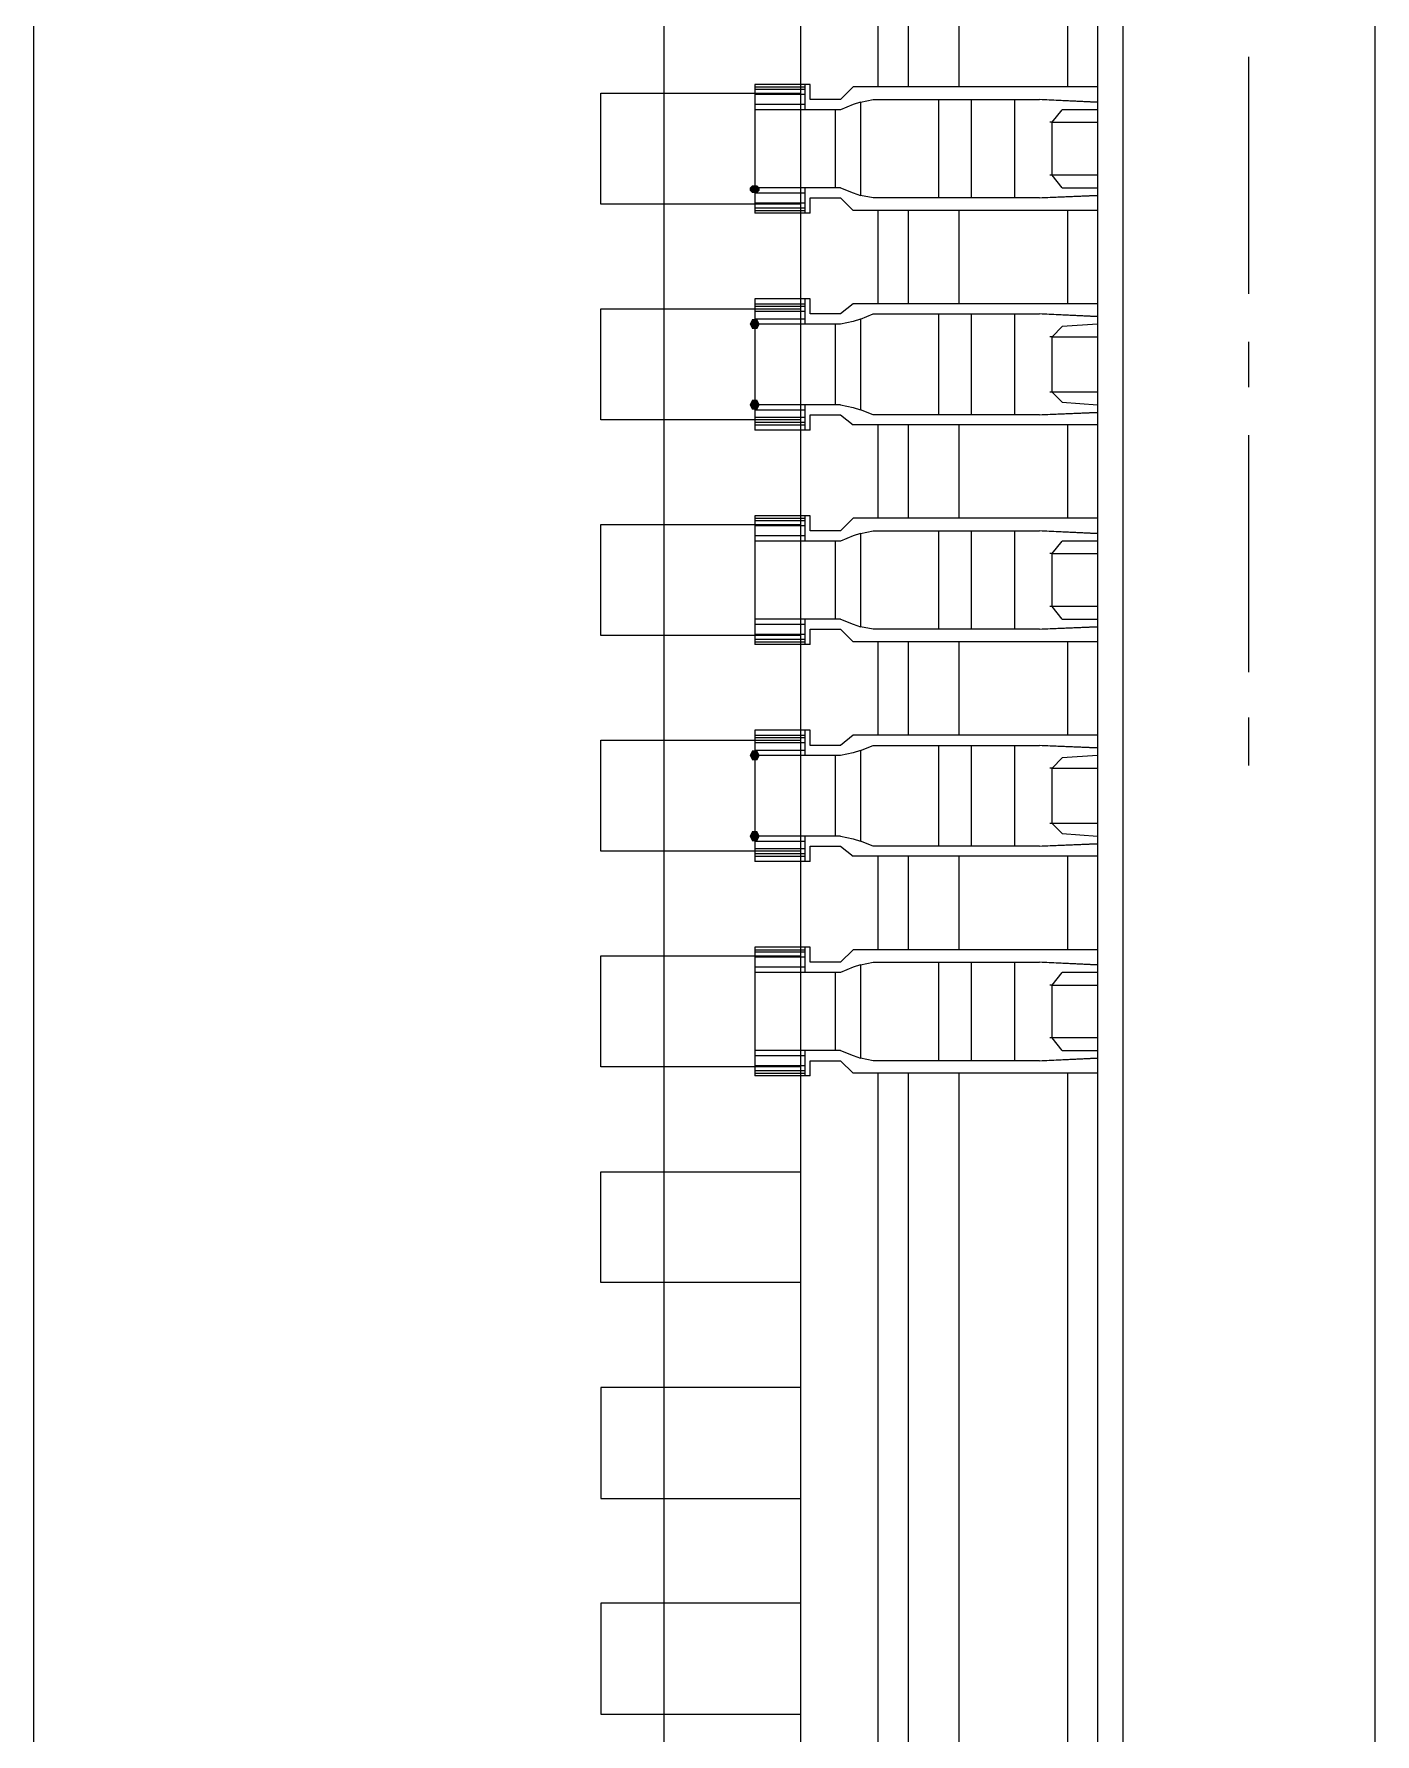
# Model space of a CAD drawing. Header units: millimetres. Extents: x -697 to -103, y -638 to -114.
# Drawn here: x -216.2 to -205.32, y -414.66 to -400.87 of the extents above; entities that cross this region are included whole.
import ezdxf

# ---------------------------------------------------------------- set-up
doc = ezdxf.new("R2010")
doc.units = ezdxf.units.MM
doc.layers.add('NW0322', color=7, linetype='Continuous')

# ---------------------------------------------------------------- blocks, each defined once
blk = doc.blocks.new('NW0322-A')
at = {"layer": 'NW0322'}
h = blk.add_hatch(color=256, dxfattribs=at)
h.dxf.hatch_style = 2
h.paths.add_polyline_path([(1767.3527, 2188.3446), (1767.3486, 2188.3487), (1767.3404, 2188.3487), (1767.3363, 2188.3446), (1767.3363, 2188.3405), (1767.3404, 2188.3364), (1767.3486, 2188.3364), (1767.3527, 2188.3405)])
h = blk.add_hatch(color=256, dxfattribs=at)
h.dxf.hatch_style = 2
h.paths.add_polyline_path([(1767.3527, 2188.1236), (1767.3486, 2188.1318), (1767.3404, 2188.1318), (1767.3363, 2188.1236), (1767.3404, 2188.1154), (1767.3486, 2188.1154)])
h = blk.add_hatch(color=256, dxfattribs=at)
h.dxf.hatch_style = 2
h.paths.add_polyline_path([(1767.3527, 2187.9926), (1767.3486, 2188.0008), (1767.3404, 2188.0008), (1767.3363, 2187.9926), (1767.3404, 2187.9845), (1767.3486, 2187.9845)])
h = blk.add_hatch(color=256, dxfattribs=at)
h.dxf.hatch_style = 2
h.paths.add_polyline_path([(1767.3527, 2187.4238), (1767.3486, 2187.4319), (1767.3404, 2187.4319), (1767.3363, 2187.4238), (1767.3404, 2187.4156), (1767.3486, 2187.4156)])
h = blk.add_hatch(color=256, dxfattribs=at)
h.dxf.hatch_style = 2
h.paths.add_polyline_path([(1767.3527, 2187.2928), (1767.3486, 2187.301), (1767.3404, 2187.301), (1767.3363, 2187.2928), (1767.3404, 2187.2846), (1767.3486, 2187.2846)])
at = {"layer": 'NW0322', "color": 7}
blk.add_line((1766.1746, 2178.7584), (1766.1746, 2190.3584), dxfattribs=at)
at = {"layer": 'NW0322', "color": 2}
for p, q in [((1767.4196, 2180.2134), (1767.4196, 2188.9034)), ((1767.0946, 2188.4984), (1767.4196, 2188.4984)), ((1767.0946, 2188.3184), (1767.0946, 2188.4984)), ((1767.4196, 2188.3184), (1767.0946, 2188.3184)), ((1767.0946, 2188.1484), (1767.4196, 2188.1484)), ((1767.0946, 2187.9684), (1767.0946, 2188.1484)), ((1767.4196, 2187.9684), (1767.0946, 2187.9684)), ((1767.0946, 2187.7984), (1767.4196, 2187.7984)), ((1767.0946, 2187.6184), (1767.0946, 2187.7984)), ((1767.4196, 2187.6184), (1767.0946, 2187.6184)), ((1767.0946, 2187.4484), (1767.4196, 2187.4484)), ((1767.0946, 2187.2684), (1767.0946, 2187.4484)), ((1767.4196, 2187.2684), (1767.0946, 2187.2684)), ((1767.0946, 2187.0984), (1767.4196, 2187.0984)), ((1767.0946, 2186.9184), (1767.0946, 2187.0984)), ((1767.4196, 2186.9184), (1767.0946, 2186.9184)), ((1767.0946, 2186.7484), (1767.4196, 2186.7484)), ((1767.0946, 2186.5684), (1767.0946, 2186.7484)), ((1767.4196, 2186.5684), (1767.0946, 2186.5684)), ((1767.4196, 2186.3984), (1767.0946, 2186.3984)), ((1767.0946, 2186.3984), (1767.0946, 2186.2184)), ((1767.0946, 2186.2184), (1767.4196, 2186.2184)), ((1767.4196, 2186.0484), (1767.0946, 2186.0484)), ((1767.0946, 2186.0484), (1767.0946, 2185.8684)), ((1767.0946, 2185.8684), (1767.4196, 2185.8684))]:
    blk.add_line(p, q, dxfattribs=at)
at = {"layer": 'NW0322'}
for points in [[(1767.3445, 2188.4756), (1767.3445, 2188.4715)], [(1767.4264, 2188.4715), (1767.4264, 2188.4756)], [(1767.9011, 2188.4838), (1767.807, 2188.4878)], [(1767.8111, 2188.4878), (1767.9011, 2188.4838)], [(1767.9011, 2188.4715), (1767.8438, 2188.4715)], [(1767.8275, 2188.451), (1767.9011, 2188.451)], [(1767.9011, 2188.3651), (1767.8275, 2188.3651)], [(1767.4264, 2188.3405), (1767.4264, 2188.3446)], [(1767.807, 2188.3282), (1767.9011, 2188.3323)], [(1767.9011, 2188.3323), (1767.8111, 2188.3282)], [(1767.8438, 2188.3446), (1767.9011, 2188.3446)], [(1767.9011, 2188.1359), (1767.807, 2188.14)], [(1767.8111, 2188.14), (1767.9011, 2188.1359)], [(1767.8275, 2188.1031), (1767.9011, 2188.1031)], [(1767.9011, 2188.1236), (1767.8438, 2188.1195)], [(1767.9011, 2188.0131), (1767.8275, 2188.0131)], [(1767.8438, 2187.9967), (1767.9011, 2187.9926)], [(1767.807, 2187.9763), (1767.9011, 2187.9804)], [(1767.9011, 2187.9804), (1767.8111, 2187.9763)], [(1767.3445, 2187.7757), (1767.3445, 2187.7716)], [(1767.4264, 2187.7716), (1767.4264, 2187.7757)], [(1767.9011, 2187.7839), (1767.807, 2187.788)], [(1767.8111, 2187.788), (1767.9011, 2187.7839)], [(1767.9011, 2187.7716), (1767.8438, 2187.7716)], [(1767.8275, 2187.7512), (1767.9011, 2187.7512)], [(1767.9011, 2187.6652), (1767.8275, 2187.6652)], [(1767.3445, 2187.6448), (1767.3445, 2187.6407)], [(1767.4264, 2187.6407), (1767.4264, 2187.6448)], [(1767.8438, 2187.6448), (1767.9011, 2187.6448)], [(1767.807, 2187.6284), (1767.9011, 2187.6325)], [(1767.9011, 2187.6325), (1767.8111, 2187.6284)], [(1767.9011, 2187.436), (1767.807, 2187.4401)], [(1767.8111, 2187.4401), (1767.9011, 2187.436)], [(1767.9011, 2187.4238), (1767.8438, 2187.4197)], [(1767.8275, 2187.4033), (1767.9011, 2187.4033)], [(1767.9011, 2187.3133), (1767.8275, 2187.3133)], [(1767.807, 2187.2764), (1767.9011, 2187.2805)], [(1767.9011, 2187.2805), (1767.8111, 2187.2764)], [(1767.8438, 2187.2969), (1767.9011, 2187.2928)], [(1767.9011, 2187.0841), (1767.807, 2187.0882)], [(1767.8111, 2187.0882), (1767.9011, 2187.0841)], [(1767.3445, 2187.0759), (1767.3445, 2187.0718)], [(1767.4264, 2187.0718), (1767.4264, 2187.0759)], [(1767.9011, 2187.0718), (1767.8438, 2187.0718)], [(1767.8275, 2187.0513), (1767.9011, 2187.0513)], [(1767.3445, 2186.9449), (1767.3445, 2186.9408)], [(1767.4264, 2186.9408), (1767.4264, 2186.9449)], [(1767.9011, 2186.9654), (1767.8275, 2186.9654)], [(1767.8438, 2186.9449), (1767.9011, 2186.9449)], [(1767.807, 2186.9285), (1767.9011, 2186.9326)], [(1767.9011, 2186.9326), (1767.8111, 2186.9285)]]:
    blk.add_lwpolyline(points, dxfattribs=at)
for points in [[(1767.1972, 2189.9776), (1767.1972, 2189.9776), (1767.1972, 2179.1372), (1767.1972, 2179.1372)], [(1767.9011, 2188.938), (1767.9011, 2188.938), (1767.9011, 2180.1767), (1767.9011, 2180.1767)], [(1767.9421, 2188.938), (1767.9421, 2188.938), (1767.9421, 2180.1767), (1767.9421, 2180.1767)], [(1768.3513, 2188.938), (1768.3513, 2188.938), (1768.3513, 2180.1767), (1768.3513, 2180.1767)], [(1767.5451, 2188.5083), (1767.5451, 2188.5083), (1767.5451, 2188.6597), (1767.5451, 2188.6597)], [(1767.5942, 2188.5083), (1767.5942, 2188.5083), (1767.5942, 2188.6597), (1767.5942, 2188.6597)], [(1767.676, 2188.6597), (1767.676, 2188.6597), (1767.676, 2188.5083), (1767.676, 2188.5083)], [(1767.852, 2188.6597), (1767.852, 2188.6597), (1767.852, 2188.5083), (1767.852, 2188.5083)], [(1768.1467, 2188.1727), (1768.1467, 2188.1727), (1768.1467, 2188.5574), (1768.1467, 2188.5574)], [(1767.3445, 2188.5124), (1767.3445, 2188.5124), (1767.3445, 2188.3037), (1767.3445, 2188.3037)], [(1767.4346, 2188.5124), (1767.4346, 2188.5124), (1767.3445, 2188.5124), (1767.3445, 2188.5124)], [(1767.3445, 2188.5083), (1767.3445, 2188.5083), (1767.4264, 2188.5083), (1767.4264, 2188.5083)], [(1767.4264, 2188.5042), (1767.4264, 2188.5042), (1767.3445, 2188.5042), (1767.3445, 2188.5042)], [(1767.4264, 2188.496), (1767.4264, 2188.496), (1767.3445, 2188.496), (1767.3445, 2188.496)], [(1767.4264, 2188.4756), (1767.4264, 2188.4756), (1767.4264, 2188.5124), (1767.4264, 2188.5124)], [(1767.4346, 2188.4878), (1767.4346, 2188.4878), (1767.4346, 2188.5124), (1767.4346, 2188.5124)], [(1767.5041, 2188.5083), (1767.5041, 2188.5083), (1767.4837, 2188.4878), (1767.4837, 2188.4878)], [(1767.9011, 2188.5083), (1767.9011, 2188.5083), (1767.5041, 2188.5083), (1767.5041, 2188.5083)], [(1767.4264, 2188.4797), (1767.4264, 2188.4797), (1767.3445, 2188.4797), (1767.3445, 2188.4797)], [(1767.4837, 2188.4715), (1767.4837, 2188.4715), (1767.3445, 2188.4715), (1767.3445, 2188.4715)], [(1767.4837, 2188.4878), (1767.4837, 2188.4878), (1767.4346, 2188.4878), (1767.4346, 2188.4878)], [(1767.4755, 2188.3446), (1767.4755, 2188.3446), (1767.4755, 2188.4715), (1767.4755, 2188.4715)], [(1767.5041, 2188.4797), (1767.5041, 2188.4797), (1767.4837, 2188.4715), (1767.4837, 2188.4715)], [(1767.5164, 2188.4838), (1767.5164, 2188.4838), (1767.5041, 2188.4797), (1767.5041, 2188.4797)], [(1767.5164, 2188.4838), (1767.5164, 2188.4838), (1767.5369, 2188.4878), (1767.5369, 2188.4878)], [(1767.5164, 2188.4838), (1767.5164, 2188.4838), (1767.5164, 2188.3323), (1767.5164, 2188.3323)], [(1767.5369, 2188.4878), (1767.5369, 2188.4878), (1767.807, 2188.4878), (1767.807, 2188.4878)], [(1767.6433, 2188.3282), (1767.6433, 2188.3282), (1767.6433, 2188.4878), (1767.6433, 2188.4878)], [(1767.6965, 2188.3282), (1767.6965, 2188.3282), (1767.6965, 2188.4878), (1767.6965, 2188.4878)], [(1767.7661, 2188.4878), (1767.7661, 2188.4878), (1767.7661, 2188.3282), (1767.7661, 2188.3282)], [(1767.8275, 2188.451), (1767.8275, 2188.451), (1767.8438, 2188.4715), (1767.8438, 2188.4715)], [(1767.8275, 2188.451), (1767.8275, 2188.451), (1767.8234, 2188.451), (1767.8234, 2188.451)], [(1767.8275, 2188.3651), (1767.8275, 2188.3651), (1767.8275, 2188.451), (1767.8275, 2188.451)], [(1767.8275, 2188.3651), (1767.8275, 2188.3651), (1767.8234, 2188.3651), (1767.8234, 2188.3651)], [(1767.8275, 2188.3651), (1767.8275, 2188.3651), (1767.8234, 2188.3651), (1767.8234, 2188.3651)], [(1767.8438, 2188.3446), (1767.8438, 2188.3446), (1767.8275, 2188.3651), (1767.8275, 2188.3651)], [(1767.4837, 2188.3446), (1767.4837, 2188.3446), (1767.3445, 2188.3446), (1767.3445, 2188.3446)], [(1767.3445, 2188.3364), (1767.3445, 2188.3364), (1767.4264, 2188.3364), (1767.4264, 2188.3364)], [(1767.4264, 2188.3037), (1767.4264, 2188.3037), (1767.4264, 2188.3405), (1767.4264, 2188.3405)], [(1767.4346, 2188.3037), (1767.4346, 2188.3037), (1767.4346, 2188.3282), (1767.4346, 2188.3282)], [(1767.4346, 2188.3282), (1767.4346, 2188.3282), (1767.4837, 2188.3282), (1767.4837, 2188.3282)], [(1767.4837, 2188.3446), (1767.4837, 2188.3446), (1767.5041, 2188.3364), (1767.5041, 2188.3364)], [(1767.4837, 2188.3282), (1767.4837, 2188.3282), (1767.5041, 2188.3078), (1767.5041, 2188.3078)], [(1767.5041, 2188.3364), (1767.5041, 2188.3364), (1767.5164, 2188.3323), (1767.5164, 2188.3323)], [(1767.5369, 2188.3282), (1767.5369, 2188.3282), (1767.5164, 2188.3323), (1767.5164, 2188.3323)], [(1767.807, 2188.3282), (1767.807, 2188.3282), (1767.5369, 2188.3282), (1767.5369, 2188.3282)], [(1767.4264, 2188.32), (1767.4264, 2188.32), (1767.3445, 2188.32), (1767.3445, 2188.32)], [(1767.4264, 2188.3119), (1767.4264, 2188.3119), (1767.3445, 2188.3119), (1767.3445, 2188.3119)], [(1767.3445, 2188.3078), (1767.3445, 2188.3078), (1767.4264, 2188.3078), (1767.4264, 2188.3078)], [(1767.4346, 2188.3037), (1767.4346, 2188.3037), (1767.3445, 2188.3037), (1767.3445, 2188.3037)], [(1767.9011, 2188.3078), (1767.9011, 2188.3078), (1767.5041, 2188.3078), (1767.5041, 2188.3078)], [(1767.5451, 2188.1563), (1767.5451, 2188.1563), (1767.5451, 2188.3078), (1767.5451, 2188.3078)], [(1767.5942, 2188.1563), (1767.5942, 2188.1563), (1767.5942, 2188.3078), (1767.5942, 2188.3078)], [(1767.676, 2188.3078), (1767.676, 2188.3078), (1767.676, 2188.1563), (1767.676, 2188.1563)], [(1767.852, 2188.3078), (1767.852, 2188.3078), (1767.852, 2188.1563), (1767.852, 2188.1563)], [(1767.3445, 2188.1645), (1767.3445, 2188.1645), (1767.3445, 2187.9517), (1767.3445, 2187.9517)], [(1767.4346, 2188.1645), (1767.4346, 2188.1645), (1767.3445, 2188.1645), (1767.3445, 2188.1645)], [(1767.4264, 2188.1236), (1767.4264, 2188.1236), (1767.4264, 2188.1645), (1767.4264, 2188.1645)], [(1767.4346, 2188.14), (1767.4346, 2188.14), (1767.4346, 2188.1645), (1767.4346, 2188.1645)], [(1767.3445, 2188.1563), (1767.3445, 2188.1563), (1767.4264, 2188.1563), (1767.4264, 2188.1563)], [(1767.4264, 2188.1522), (1767.4264, 2188.1522), (1767.3445, 2188.1522), (1767.3445, 2188.1522)], [(1767.4264, 2188.1441), (1767.4264, 2188.1441), (1767.3445, 2188.1441), (1767.3445, 2188.1441)], [(1767.4264, 2188.1318), (1767.4264, 2188.1318), (1767.3445, 2188.1318), (1767.3445, 2188.1318)], [(1767.4837, 2188.14), (1767.4837, 2188.14), (1767.4346, 2188.14), (1767.4346, 2188.14)], [(1767.5041, 2188.1563), (1767.5041, 2188.1563), (1767.4837, 2188.14), (1767.4837, 2188.14)], [(1767.9011, 2188.1563), (1767.9011, 2188.1563), (1767.5041, 2188.1563), (1767.5041, 2188.1563)], [(1767.5164, 2188.1318), (1767.5164, 2188.1318), (1767.5041, 2188.1277), (1767.5041, 2188.1277)], [(1767.5164, 2188.1318), (1767.5164, 2188.1318), (1767.5369, 2188.14), (1767.5369, 2188.14)], [(1767.5164, 2188.1318), (1767.5164, 2188.1318), (1767.5164, 2187.9845), (1767.5164, 2187.9845)], [(1767.5369, 2188.14), (1767.5369, 2188.14), (1767.807, 2188.14), (1767.807, 2188.14)], [(1767.6433, 2187.9763), (1767.6433, 2187.9763), (1767.6433, 2188.14), (1767.6433, 2188.14)], [(1767.6965, 2187.9763), (1767.6965, 2187.9763), (1767.6965, 2188.14), (1767.6965, 2188.14)], [(1767.7661, 2188.14), (1767.7661, 2188.14), (1767.7661, 2187.9763), (1767.7661, 2187.9763)], [(1767.4837, 2188.1236), (1767.4837, 2188.1236), (1767.3445, 2188.1236), (1767.3445, 2188.1236)], [(1767.4755, 2187.9926), (1767.4755, 2187.9926), (1767.4755, 2188.1236), (1767.4755, 2188.1236)], [(1767.5041, 2188.1277), (1767.5041, 2188.1277), (1767.4837, 2188.1236), (1767.4837, 2188.1236)], [(1767.8275, 2188.1031), (1767.8275, 2188.1031), (1767.8234, 2188.1031), (1767.8234, 2188.1031)], [(1767.8275, 2188.1031), (1767.8275, 2188.1031), (1767.8438, 2188.1195), (1767.8438, 2188.1195)], [(1767.8275, 2188.0131), (1767.8275, 2188.0131), (1767.8275, 2188.1031), (1767.8275, 2188.1031)], [(1768.1467, 2188.0213), (1768.1467, 2188.0213), (1768.1467, 2188.095), (1768.1467, 2188.095)], [(1767.4837, 2187.9926), (1767.4837, 2187.9926), (1767.3445, 2187.9926), (1767.3445, 2187.9926)], [(1767.4264, 2187.9517), (1767.4264, 2187.9517), (1767.4264, 2187.9926), (1767.4264, 2187.9926)], [(1767.4837, 2187.9926), (1767.4837, 2187.9926), (1767.5041, 2187.9885), (1767.5041, 2187.9885)], [(1767.8275, 2188.0131), (1767.8275, 2188.0131), (1767.8234, 2188.0131), (1767.8234, 2188.0131)], [(1767.8275, 2188.0131), (1767.8275, 2188.0131), (1767.8234, 2188.0131), (1767.8234, 2188.0131)], [(1767.8438, 2187.9967), (1767.8438, 2187.9967), (1767.8275, 2188.0131), (1767.8275, 2188.0131)], [(1767.3445, 2187.9845), (1767.3445, 2187.9845), (1767.4264, 2187.9845), (1767.4264, 2187.9845)], [(1767.4264, 2187.9722), (1767.4264, 2187.9722), (1767.3445, 2187.9722), (1767.3445, 2187.9722)], [(1767.4346, 2187.9517), (1767.4346, 2187.9517), (1767.4346, 2187.9763), (1767.4346, 2187.9763)], [(1767.4346, 2187.9763), (1767.4346, 2187.9763), (1767.4837, 2187.9763), (1767.4837, 2187.9763)], [(1767.4837, 2187.9763), (1767.4837, 2187.9763), (1767.5041, 2187.9599), (1767.5041, 2187.9599)], [(1767.5041, 2187.9885), (1767.5041, 2187.9885), (1767.5164, 2187.9845), (1767.5164, 2187.9845)], [(1767.5369, 2187.9763), (1767.5369, 2187.9763), (1767.5164, 2187.9845), (1767.5164, 2187.9845)], [(1767.807, 2187.9763), (1767.807, 2187.9763), (1767.5369, 2187.9763), (1767.5369, 2187.9763)], [(1767.4264, 2187.964), (1767.4264, 2187.964), (1767.3445, 2187.964), (1767.3445, 2187.964)], [(1767.3445, 2187.9599), (1767.3445, 2187.9599), (1767.4264, 2187.9599), (1767.4264, 2187.9599)], [(1767.4346, 2187.9517), (1767.4346, 2187.9517), (1767.3445, 2187.9517), (1767.3445, 2187.9517)], [(1767.9011, 2187.9599), (1767.9011, 2187.9599), (1767.5041, 2187.9599), (1767.5041, 2187.9599)], [(1767.5451, 2187.8085), (1767.5451, 2187.8085), (1767.5451, 2187.9599), (1767.5451, 2187.9599)], [(1767.5942, 2187.8085), (1767.5942, 2187.8085), (1767.5942, 2187.9599), (1767.5942, 2187.9599)], [(1767.676, 2187.9599), (1767.676, 2187.9599), (1767.676, 2187.8085), (1767.676, 2187.8085)], [(1767.852, 2187.9599), (1767.852, 2187.9599), (1767.852, 2187.8085), (1767.852, 2187.8085)], [(1768.1467, 2187.5588), (1768.1467, 2187.5588), (1768.1467, 2187.9435), (1768.1467, 2187.9435)], [(1767.3445, 2187.8126), (1767.3445, 2187.8126), (1767.3445, 2187.6038), (1767.3445, 2187.6038)], [(1767.4346, 2187.8126), (1767.4346, 2187.8126), (1767.3445, 2187.8126), (1767.3445, 2187.8126)], [(1767.3445, 2187.8085), (1767.3445, 2187.8085), (1767.4264, 2187.8085), (1767.4264, 2187.8085)], [(1767.4264, 2187.8044), (1767.4264, 2187.8044), (1767.3445, 2187.8044), (1767.3445, 2187.8044)], [(1767.4264, 2187.7757), (1767.4264, 2187.7757), (1767.4264, 2187.8126), (1767.4264, 2187.8126)], [(1767.4346, 2187.788), (1767.4346, 2187.788), (1767.4346, 2187.8126), (1767.4346, 2187.8126)], [(1767.5041, 2187.8085), (1767.5041, 2187.8085), (1767.4837, 2187.788), (1767.4837, 2187.788)], [(1767.9011, 2187.8085), (1767.9011, 2187.8085), (1767.5041, 2187.8085), (1767.5041, 2187.8085)], [(1767.4264, 2187.7962), (1767.4264, 2187.7962), (1767.3445, 2187.7962), (1767.3445, 2187.7962)], [(1767.4264, 2187.7798), (1767.4264, 2187.7798), (1767.3445, 2187.7798), (1767.3445, 2187.7798)], [(1767.4837, 2187.7716), (1767.4837, 2187.7716), (1767.3445, 2187.7716), (1767.3445, 2187.7716)], [(1767.4837, 2187.788), (1767.4837, 2187.788), (1767.4346, 2187.788), (1767.4346, 2187.788)], [(1767.4755, 2187.6448), (1767.4755, 2187.6448), (1767.4755, 2187.7716), (1767.4755, 2187.7716)], [(1767.5041, 2187.7798), (1767.5041, 2187.7798), (1767.4837, 2187.7716), (1767.4837, 2187.7716)], [(1767.5164, 2187.7839), (1767.5164, 2187.7839), (1767.5041, 2187.7798), (1767.5041, 2187.7798)], [(1767.5164, 2187.7839), (1767.5164, 2187.7839), (1767.5369, 2187.788), (1767.5369, 2187.788)], [(1767.5164, 2187.7839), (1767.5164, 2187.7839), (1767.5164, 2187.6325), (1767.5164, 2187.6325)], [(1767.5369, 2187.788), (1767.5369, 2187.788), (1767.807, 2187.788), (1767.807, 2187.788)], [(1767.6433, 2187.6284), (1767.6433, 2187.6284), (1767.6433, 2187.788), (1767.6433, 2187.788)], [(1767.6965, 2187.6284), (1767.6965, 2187.6284), (1767.6965, 2187.788), (1767.6965, 2187.788)], [(1767.7661, 2187.788), (1767.7661, 2187.788), (1767.7661, 2187.6284), (1767.7661, 2187.6284)], [(1767.8275, 2187.7512), (1767.8275, 2187.7512), (1767.8438, 2187.7716), (1767.8438, 2187.7716)], [(1767.8275, 2187.7512), (1767.8275, 2187.7512), (1767.8234, 2187.7512), (1767.8234, 2187.7512)], [(1767.8275, 2187.6652), (1767.8275, 2187.6652), (1767.8275, 2187.7512), (1767.8275, 2187.7512)], [(1767.8275, 2187.6652), (1767.8275, 2187.6652), (1767.8234, 2187.6652), (1767.8234, 2187.6652)], [(1767.8275, 2187.6652), (1767.8275, 2187.6652), (1767.8234, 2187.6652), (1767.8234, 2187.6652)], [(1767.8438, 2187.6448), (1767.8438, 2187.6448), (1767.8275, 2187.6652), (1767.8275, 2187.6652)], [(1767.4837, 2187.6448), (1767.4837, 2187.6448), (1767.3445, 2187.6448), (1767.3445, 2187.6448)], [(1767.3445, 2187.6366), (1767.3445, 2187.6366), (1767.4264, 2187.6366), (1767.4264, 2187.6366)], [(1767.4264, 2187.6038), (1767.4264, 2187.6038), (1767.4264, 2187.6407), (1767.4264, 2187.6407)], [(1767.4837, 2187.6448), (1767.4837, 2187.6448), (1767.5041, 2187.6366), (1767.5041, 2187.6366)], [(1767.5041, 2187.6366), (1767.5041, 2187.6366), (1767.5164, 2187.6325), (1767.5164, 2187.6325)], [(1767.4264, 2187.6202), (1767.4264, 2187.6202), (1767.3445, 2187.6202), (1767.3445, 2187.6202)], [(1767.4264, 2187.612), (1767.4264, 2187.612), (1767.3445, 2187.612), (1767.3445, 2187.612)], [(1767.3445, 2187.6079), (1767.3445, 2187.6079), (1767.4264, 2187.6079), (1767.4264, 2187.6079)], [(1767.4346, 2187.6038), (1767.4346, 2187.6038), (1767.4346, 2187.6284), (1767.4346, 2187.6284)], [(1767.4346, 2187.6284), (1767.4346, 2187.6284), (1767.4837, 2187.6284), (1767.4837, 2187.6284)], [(1767.4837, 2187.6284), (1767.4837, 2187.6284), (1767.5041, 2187.6079), (1767.5041, 2187.6079)], [(1767.9011, 2187.6079), (1767.9011, 2187.6079), (1767.5041, 2187.6079), (1767.5041, 2187.6079)], [(1767.5369, 2187.6284), (1767.5369, 2187.6284), (1767.5164, 2187.6325), (1767.5164, 2187.6325)], [(1767.807, 2187.6284), (1767.807, 2187.6284), (1767.5369, 2187.6284), (1767.5369, 2187.6284)], [(1767.5451, 2187.4565), (1767.5451, 2187.4565), (1767.5451, 2187.6079), (1767.5451, 2187.6079)], [(1767.5942, 2187.4565), (1767.5942, 2187.4565), (1767.5942, 2187.6079), (1767.5942, 2187.6079)], [(1767.676, 2187.6079), (1767.676, 2187.6079), (1767.676, 2187.4565), (1767.676, 2187.4565)], [(1767.852, 2187.6079), (1767.852, 2187.6079), (1767.852, 2187.4565), (1767.852, 2187.4565)], [(1767.4346, 2187.6038), (1767.4346, 2187.6038), (1767.3445, 2187.6038), (1767.3445, 2187.6038)], [(1768.1467, 2187.4074), (1768.1467, 2187.4074), (1768.1467, 2187.4851), (1768.1467, 2187.4851)], [(1767.3445, 2187.4647), (1767.3445, 2187.4647), (1767.3445, 2187.2519), (1767.3445, 2187.2519)], [(1767.4346, 2187.4647), (1767.4346, 2187.4647), (1767.3445, 2187.4647), (1767.3445, 2187.4647)], [(1767.3445, 2187.4565), (1767.3445, 2187.4565), (1767.4264, 2187.4565), (1767.4264, 2187.4565)], [(1767.4264, 2187.4524), (1767.4264, 2187.4524), (1767.3445, 2187.4524), (1767.3445, 2187.4524)], [(1767.4264, 2187.4442), (1767.4264, 2187.4442), (1767.3445, 2187.4442), (1767.3445, 2187.4442)], [(1767.4264, 2187.4238), (1767.4264, 2187.4238), (1767.4264, 2187.4647), (1767.4264, 2187.4647)], [(1767.4346, 2187.4401), (1767.4346, 2187.4401), (1767.4346, 2187.4647), (1767.4346, 2187.4647)], [(1767.5041, 2187.4565), (1767.5041, 2187.4565), (1767.4837, 2187.4401), (1767.4837, 2187.4401)], [(1767.9011, 2187.4565), (1767.9011, 2187.4565), (1767.5041, 2187.4565), (1767.5041, 2187.4565)], [(1767.4264, 2187.4319), (1767.4264, 2187.4319), (1767.3445, 2187.4319), (1767.3445, 2187.4319)], [(1767.4837, 2187.4238), (1767.4837, 2187.4238), (1767.3445, 2187.4238), (1767.3445, 2187.4238)], [(1767.4837, 2187.4401), (1767.4837, 2187.4401), (1767.4346, 2187.4401), (1767.4346, 2187.4401)], [(1767.4755, 2187.2928), (1767.4755, 2187.2928), (1767.4755, 2187.4238), (1767.4755, 2187.4238)], [(1767.5041, 2187.4279), (1767.5041, 2187.4279), (1767.4837, 2187.4238), (1767.4837, 2187.4238)], [(1767.5164, 2187.4319), (1767.5164, 2187.4319), (1767.5041, 2187.4279), (1767.5041, 2187.4279)], [(1767.5164, 2187.4319), (1767.5164, 2187.4319), (1767.5369, 2187.4401), (1767.5369, 2187.4401)], [(1767.5164, 2187.4319), (1767.5164, 2187.4319), (1767.5164, 2187.2846), (1767.5164, 2187.2846)], [(1767.5369, 2187.4401), (1767.5369, 2187.4401), (1767.807, 2187.4401), (1767.807, 2187.4401)], [(1767.6433, 2187.2764), (1767.6433, 2187.2764), (1767.6433, 2187.4401), (1767.6433, 2187.4401)], [(1767.6965, 2187.2764), (1767.6965, 2187.2764), (1767.6965, 2187.4401), (1767.6965, 2187.4401)], [(1767.7661, 2187.4401), (1767.7661, 2187.4401), (1767.7661, 2187.2764), (1767.7661, 2187.2764)], [(1767.8275, 2187.4033), (1767.8275, 2187.4033), (1767.8438, 2187.4197), (1767.8438, 2187.4197)], [(1767.8275, 2187.4033), (1767.8275, 2187.4033), (1767.8234, 2187.4033), (1767.8234, 2187.4033)], [(1767.8275, 2187.3133), (1767.8275, 2187.3133), (1767.8275, 2187.4033), (1767.8275, 2187.4033)], [(1767.8275, 2187.3133), (1767.8275, 2187.3133), (1767.8234, 2187.3133), (1767.8234, 2187.3133)], [(1767.8275, 2187.3133), (1767.8275, 2187.3133), (1767.8234, 2187.3133), (1767.8234, 2187.3133)], [(1767.8438, 2187.2969), (1767.8438, 2187.2969), (1767.8275, 2187.3133), (1767.8275, 2187.3133)], [(1767.4837, 2187.2928), (1767.4837, 2187.2928), (1767.3445, 2187.2928), (1767.3445, 2187.2928)], [(1767.3445, 2187.2846), (1767.3445, 2187.2846), (1767.4264, 2187.2846), (1767.4264, 2187.2846)], [(1767.4264, 2187.2519), (1767.4264, 2187.2519), (1767.4264, 2187.2928), (1767.4264, 2187.2928)], [(1767.4346, 2187.2519), (1767.4346, 2187.2519), (1767.4346, 2187.2764), (1767.4346, 2187.2764)], [(1767.4346, 2187.2764), (1767.4346, 2187.2764), (1767.4837, 2187.2764), (1767.4837, 2187.2764)], [(1767.4837, 2187.2928), (1767.4837, 2187.2928), (1767.5041, 2187.2887), (1767.5041, 2187.2887)], [(1767.4837, 2187.2764), (1767.4837, 2187.2764), (1767.5041, 2187.2601), (1767.5041, 2187.2601)], [(1767.5041, 2187.2887), (1767.5041, 2187.2887), (1767.5164, 2187.2846), (1767.5164, 2187.2846)], [(1767.5369, 2187.2764), (1767.5369, 2187.2764), (1767.5164, 2187.2846), (1767.5164, 2187.2846)], [(1767.807, 2187.2764), (1767.807, 2187.2764), (1767.5369, 2187.2764), (1767.5369, 2187.2764)], [(1767.4264, 2187.2723), (1767.4264, 2187.2723), (1767.3445, 2187.2723), (1767.3445, 2187.2723)], [(1767.4264, 2187.2641), (1767.4264, 2187.2641), (1767.3445, 2187.2641), (1767.3445, 2187.2641)], [(1767.3445, 2187.2601), (1767.3445, 2187.2601), (1767.4264, 2187.2601), (1767.4264, 2187.2601)], [(1767.4346, 2187.2519), (1767.4346, 2187.2519), (1767.3445, 2187.2519), (1767.3445, 2187.2519)], [(1767.9011, 2187.2601), (1767.9011, 2187.2601), (1767.5041, 2187.2601), (1767.5041, 2187.2601)], [(1767.5451, 2187.1086), (1767.5451, 2187.1086), (1767.5451, 2187.2601), (1767.5451, 2187.2601)], [(1767.5942, 2187.1086), (1767.5942, 2187.1086), (1767.5942, 2187.2601), (1767.5942, 2187.2601)], [(1767.676, 2187.2601), (1767.676, 2187.2601), (1767.676, 2187.1086), (1767.676, 2187.1086)], [(1767.852, 2187.2601), (1767.852, 2187.2601), (1767.852, 2187.1086), (1767.852, 2187.1086)], [(1767.3445, 2187.1127), (1767.3445, 2187.1127), (1767.3445, 2186.904), (1767.3445, 2186.904)], [(1767.4346, 2187.1127), (1767.4346, 2187.1127), (1767.3445, 2187.1127), (1767.3445, 2187.1127)], [(1767.4264, 2187.0759), (1767.4264, 2187.0759), (1767.4264, 2187.1127), (1767.4264, 2187.1127)], [(1767.4346, 2187.0882), (1767.4346, 2187.0882), (1767.4346, 2187.1127), (1767.4346, 2187.1127)], [(1767.3445, 2187.1086), (1767.3445, 2187.1086), (1767.4264, 2187.1086), (1767.4264, 2187.1086)], [(1767.4264, 2187.1045), (1767.4264, 2187.1045), (1767.3445, 2187.1045), (1767.3445, 2187.1045)], [(1767.4264, 2187.0963), (1767.4264, 2187.0963), (1767.3445, 2187.0963), (1767.3445, 2187.0963)], [(1767.4837, 2187.0882), (1767.4837, 2187.0882), (1767.4346, 2187.0882), (1767.4346, 2187.0882)], [(1767.5041, 2187.1086), (1767.5041, 2187.1086), (1767.4837, 2187.0882), (1767.4837, 2187.0882)], [(1767.9011, 2187.1086), (1767.9011, 2187.1086), (1767.5041, 2187.1086), (1767.5041, 2187.1086)], [(1767.5164, 2187.0841), (1767.5164, 2187.0841), (1767.5041, 2187.08), (1767.5041, 2187.08)], [(1767.5164, 2187.0841), (1767.5164, 2187.0841), (1767.5369, 2187.0882), (1767.5369, 2187.0882)], [(1767.5164, 2187.0841), (1767.5164, 2187.0841), (1767.5164, 2186.9326), (1767.5164, 2186.9326)], [(1767.5369, 2187.0882), (1767.5369, 2187.0882), (1767.807, 2187.0882), (1767.807, 2187.0882)], [(1767.6433, 2186.9285), (1767.6433, 2186.9285), (1767.6433, 2187.0882), (1767.6433, 2187.0882)], [(1767.6965, 2186.9285), (1767.6965, 2186.9285), (1767.6965, 2187.0882), (1767.6965, 2187.0882)], [(1767.7661, 2187.0882), (1767.7661, 2187.0882), (1767.7661, 2186.9285), (1767.7661, 2186.9285)], [(1767.4264, 2187.08), (1767.4264, 2187.08), (1767.3445, 2187.08), (1767.3445, 2187.08)], [(1767.4837, 2187.0718), (1767.4837, 2187.0718), (1767.3445, 2187.0718), (1767.3445, 2187.0718)], [(1767.4755, 2186.9449), (1767.4755, 2186.9449), (1767.4755, 2187.0718), (1767.4755, 2187.0718)], [(1767.5041, 2187.08), (1767.5041, 2187.08), (1767.4837, 2187.0718), (1767.4837, 2187.0718)], [(1767.8275, 2187.0513), (1767.8275, 2187.0513), (1767.8438, 2187.0718), (1767.8438, 2187.0718)], [(1767.8275, 2187.0513), (1767.8275, 2187.0513), (1767.8234, 2187.0513), (1767.8234, 2187.0513)], [(1767.8275, 2186.9654), (1767.8275, 2186.9654), (1767.8275, 2187.0513), (1767.8275, 2187.0513)], [(1767.4837, 2186.9449), (1767.4837, 2186.9449), (1767.3445, 2186.9449), (1767.3445, 2186.9449)], [(1767.4837, 2186.9449), (1767.4837, 2186.9449), (1767.5041, 2186.9367), (1767.5041, 2186.9367)], [(1767.8275, 2186.9654), (1767.8275, 2186.9654), (1767.8234, 2186.9654), (1767.8234, 2186.9654)], [(1767.8275, 2186.9654), (1767.8275, 2186.9654), (1767.8234, 2186.9654), (1767.8234, 2186.9654)], [(1767.8438, 2186.9449), (1767.8438, 2186.9449), (1767.8275, 2186.9654), (1767.8275, 2186.9654)], [(1767.3445, 2186.9367), (1767.3445, 2186.9367), (1767.4264, 2186.9367), (1767.4264, 2186.9367)], [(1767.4264, 2186.9204), (1767.4264, 2186.9204), (1767.3445, 2186.9204), (1767.3445, 2186.9204)], [(1767.4264, 2186.904), (1767.4264, 2186.904), (1767.4264, 2186.9408), (1767.4264, 2186.9408)], [(1767.4346, 2186.9285), (1767.4346, 2186.9285), (1767.4837, 2186.9285), (1767.4837, 2186.9285)], [(1767.4346, 2186.904), (1767.4346, 2186.904), (1767.4346, 2186.9285), (1767.4346, 2186.9285)], [(1767.4837, 2186.9285), (1767.4837, 2186.9285), (1767.5041, 2186.9081), (1767.5041, 2186.9081)], [(1767.5041, 2186.9367), (1767.5041, 2186.9367), (1767.5164, 2186.9326), (1767.5164, 2186.9326)], [(1767.5369, 2186.9285), (1767.5369, 2186.9285), (1767.5164, 2186.9326), (1767.5164, 2186.9326)], [(1767.807, 2186.9285), (1767.807, 2186.9285), (1767.5369, 2186.9285), (1767.5369, 2186.9285)], [(1767.4264, 2186.9122), (1767.4264, 2186.9122), (1767.3445, 2186.9122), (1767.3445, 2186.9122)], [(1767.3445, 2186.9081), (1767.3445, 2186.9081), (1767.4264, 2186.9081), (1767.4264, 2186.9081)], [(1767.4346, 2186.904), (1767.4346, 2186.904), (1767.3445, 2186.904), (1767.3445, 2186.904)], [(1767.9011, 2186.9081), (1767.9011, 2186.9081), (1767.5041, 2186.9081), (1767.5041, 2186.9081)], [(1767.5451, 2182.2067), (1767.5451, 2182.2067), (1767.5451, 2186.9081), (1767.5451, 2186.9081)], [(1767.5942, 2182.2067), (1767.5942, 2182.2067), (1767.5942, 2186.9081), (1767.5942, 2186.9081)], [(1767.676, 2186.9081), (1767.676, 2186.9081), (1767.676, 2182.2067), (1767.676, 2182.2067)], [(1767.852, 2186.9081), (1767.852, 2186.9081), (1767.852, 2182.2067), (1767.852, 2182.2067)]]:
    blk.add_open_spline(points, degree=3, dxfattribs=at)

msp = doc.modelspace()

# ---------------------------------------------------------------- block references
at = {"layer": 'NW0322', "xscale": 5, "yscale": 5, "zscale": 5}
msp.add_blockref('NW0322-A', (-9047.074, -11343.839), dxfattribs=at)

doc.saveas('drawing.dxf')
